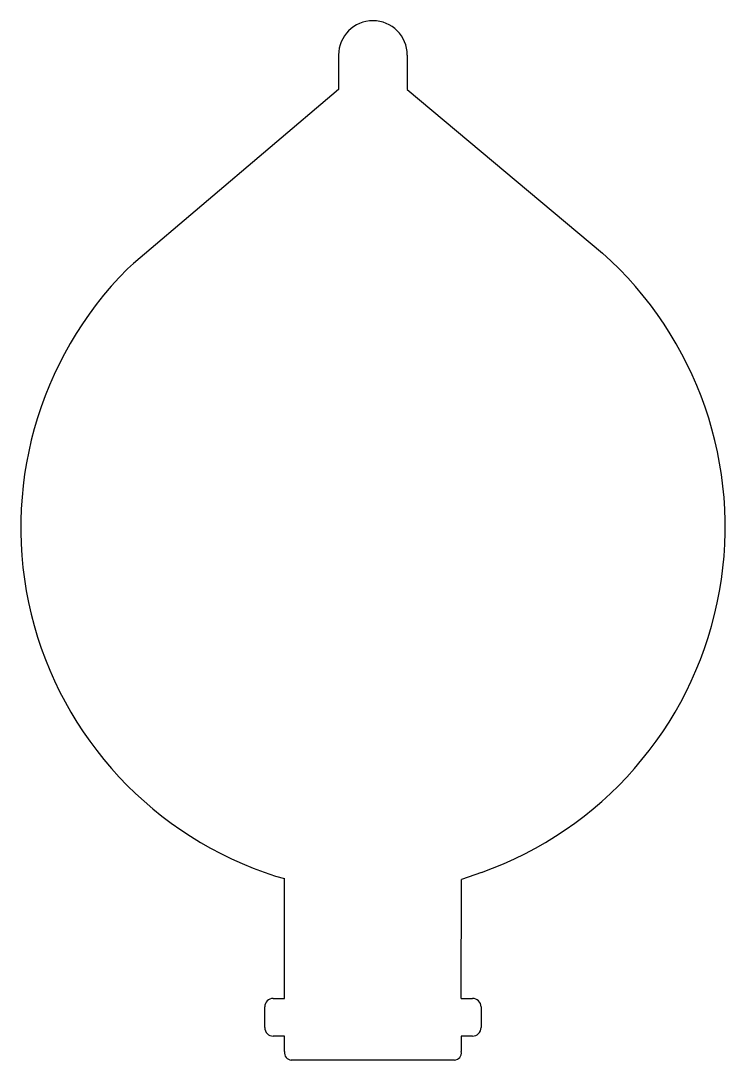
# Model space of a CAD drawing. Extents: x -1.03 to 1.03, y -1.52 to 1.5.
import ezdxf

# ---------------------------------------------------------------- set-up
doc = ezdxf.new("R2010")
doc.units = 0
doc.layers.add('203', color=3, linetype='CONTINUOUS')

msp = doc.modelspace()

# ---------------------------------------------------------------- linework, layer by layer
at = {"layer": '203'}
for p, q in [((-0.1, 1.4), (-0.1, 1.3)), ((0.1, 1.4), (0.1, 1.3)), ((-0.1, 1.3), (-0.6972, 0.7938)), ((0.1, 1.3), (0.6683, 0.8242)), ((0.6683, 0.8242), (0.6933, 0.8012)), ((-0.6972, 0.7938), (-0.7144, 0.778)), ((-0.2832, -0.9892), (-0.2571, -0.9964)), ((-0.2575, -1.345), (-0.2571, -0.9964)), ((0.3161, -0.9787), (0.2577, -0.9986)), ((0.2575, -1.345), (0.2577, -0.9986)), ((-0.29, -1.345), (-0.2575, -1.345)), ((0.2575, -1.345), (0.29, -1.345)), ((-0.315, -1.43), (-0.315, -1.37)), ((0.315, -1.37), (0.315, -1.43)), ((-0.2575, -1.455), (-0.29, -1.455)), ((-0.2575, -1.5), (-0.2575, -1.455)), ((0.29, -1.455), (0.2575, -1.455)), ((0.2575, -1.455), (0.2575, -1.5)), ((0.2375, -1.525), (-0.2375, -1.525))]:
    msp.add_line(p, q, dxfattribs=at)
for centre, radius, start, end in [((0, 1.4), 0.1, 90, 180), ((0, 1.4), 0.1, 0, 90), ((-0.04145, 0.026991), 1.06736, 289.57166, 46.497908), ((0.040022, 0.025873), 1.065292, 135.0873, 252.337374), ((-0.29, -1.37), 0.025, 90, 180), ((0.29, -1.37), 0.025, 0, 90), ((-0.29, -1.43), 0.025, 180, 270), ((0.29, -1.43), 0.025, 270, 0), ((-0.235, -1.5025), 0.022638, 173.659808, 263.659808), ((0.235, -1.5025), 0.022638, 276.340192, 6.340192)]:
    msp.add_arc(centre, radius, start, end, dxfattribs=at)

doc.saveas('drawing.dxf')
